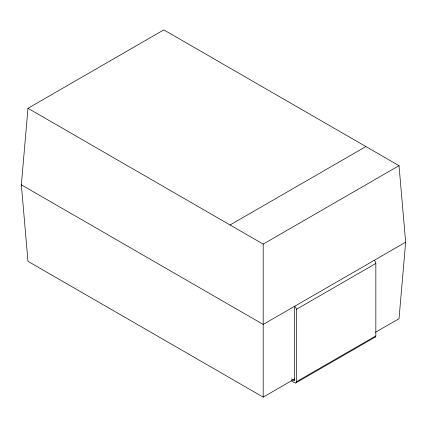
<?xml version="1.0" encoding="UTF-8"?>
<svg xmlns="http://www.w3.org/2000/svg" width="427" height="427" viewBox="0 0 427 427"><rect width="100%" height="100%" fill="white"/><g stroke="black" fill="none" stroke-linecap="round" stroke-linejoin="round"><path stroke-width="0.64" d="M294.811 378.866L263.192 397.121L27.974 261.319L21.35 184.811L27.974 108.298L163.808 29.879L399.026 165.681L405.65 242.189L399.026 318.702L375.461 332.302M230.062 224.976L365.896 146.552M27.974 108.298L263.192 244.1L399.026 165.681M405.65 242.189L263.192 324.435L21.35 184.811M291.353 380.863L294.667 382.773A2.343 1.35 60 0 0 296.322 381.818L296.322 309.367L375.835 263.459A2.642 1.527 60 0 0 374.175 260.363M296.322 381.818L375.835 335.916L375.835 263.459M295.836 382.891L375.349 336.988M291.219 378.872L294.667 380.863L294.667 306.266A2.642 1.527 60 0 1 296.322 309.367M263.192 244.1L263.192 397.121M375.835 335.916A2.343 1.35 60 0 1 375.007 337.09"/></g></svg>
